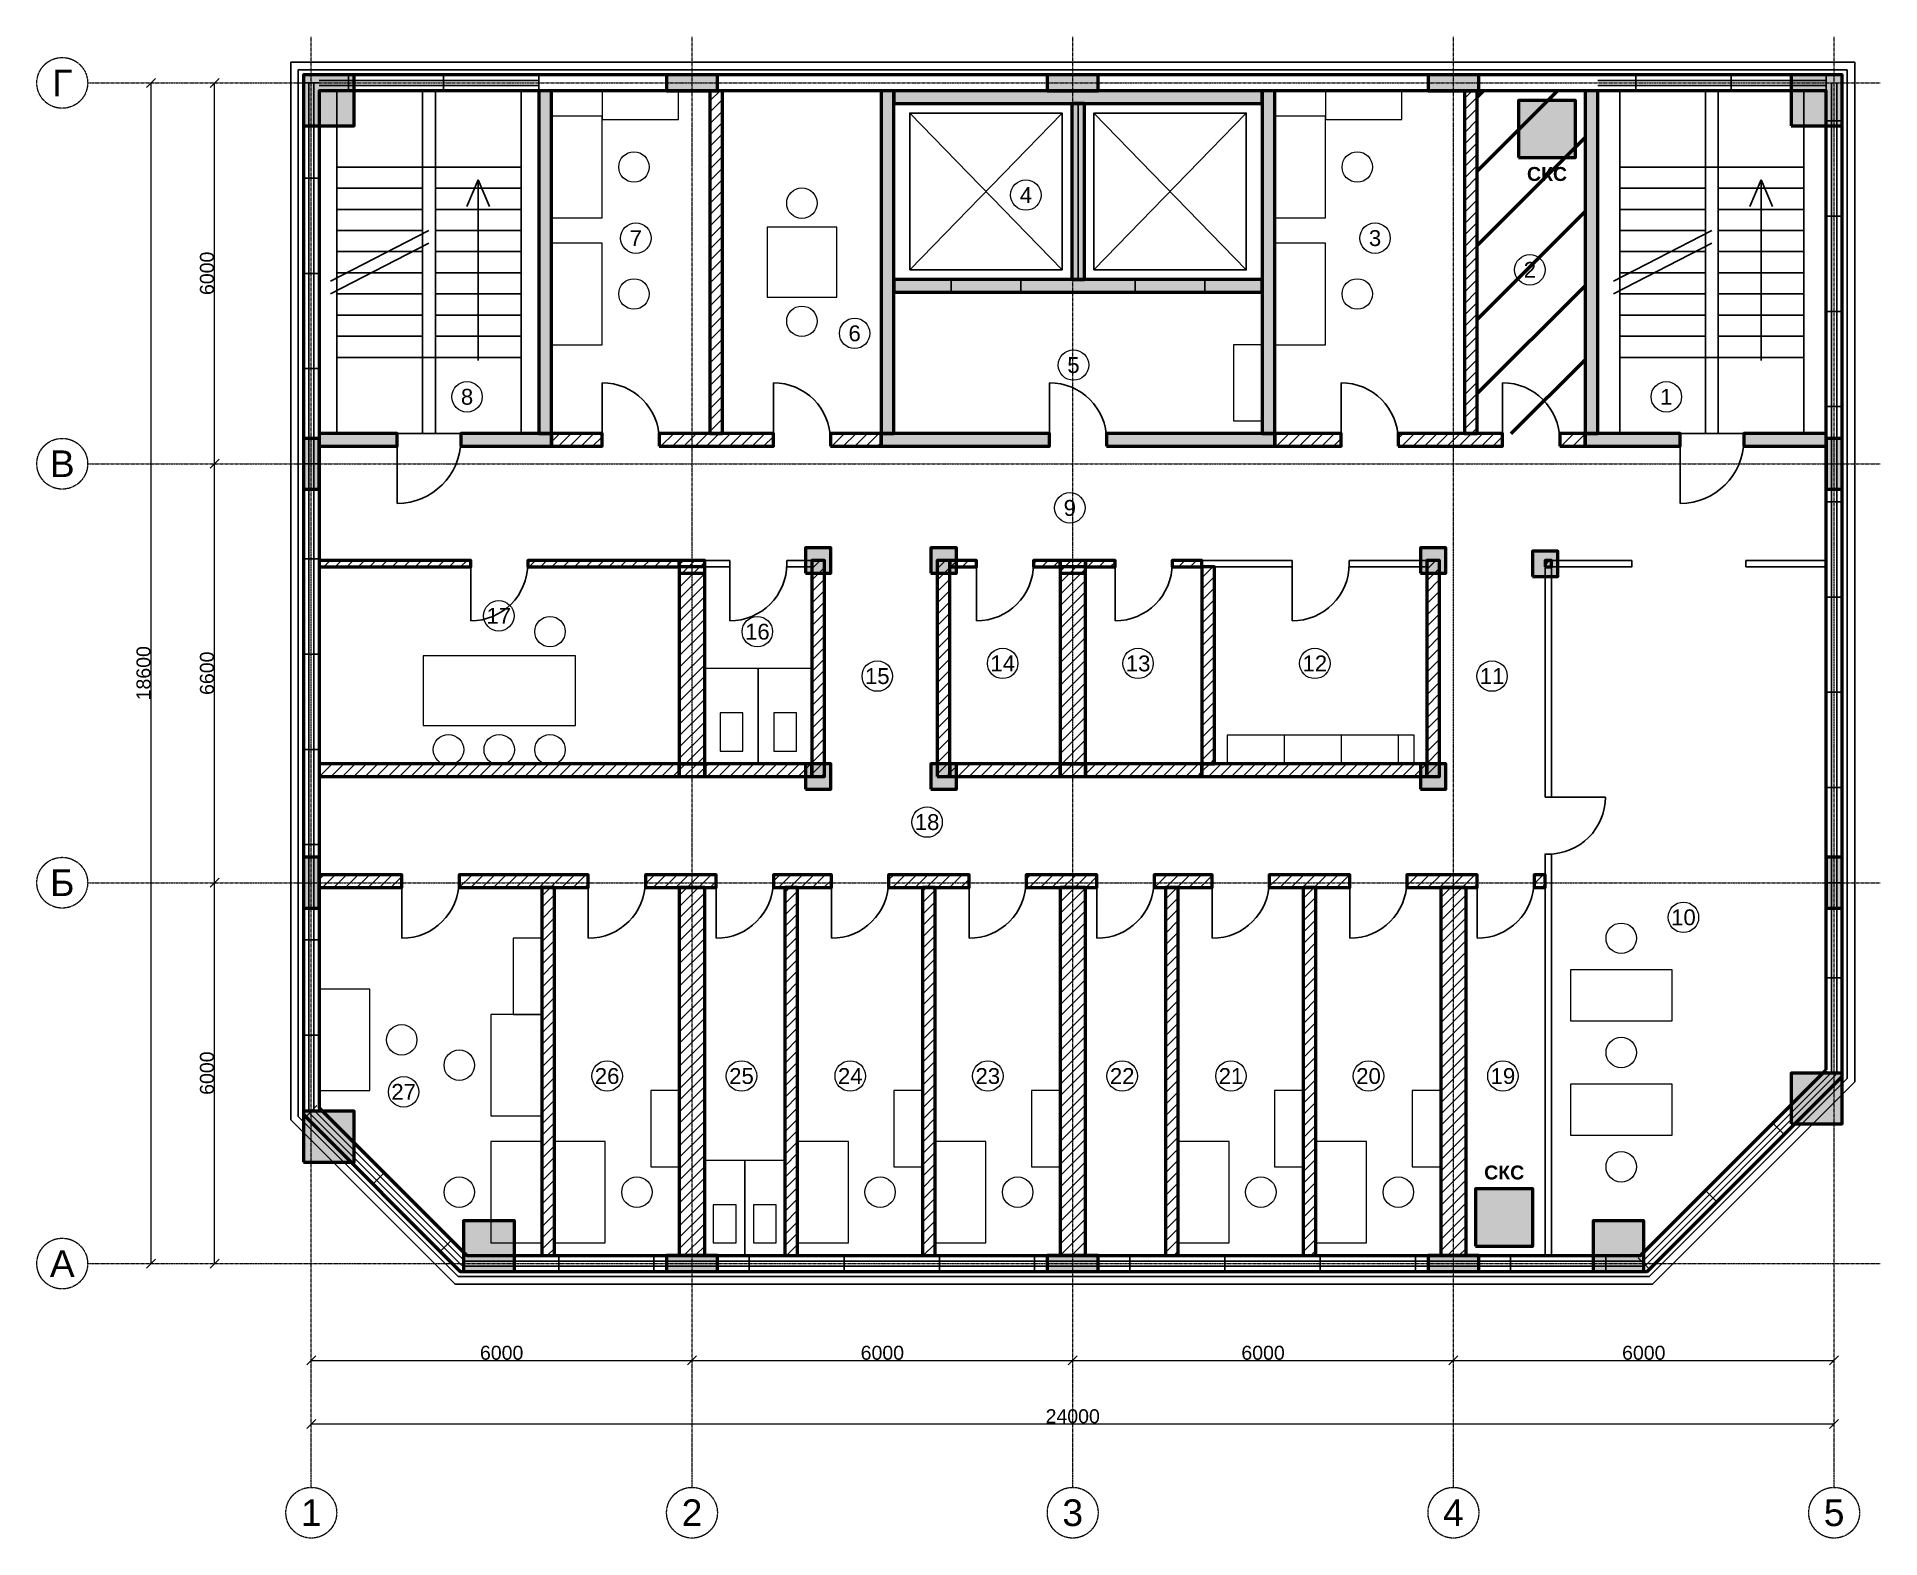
# Model space of a CAD drawing. Header units: millimetres. Extents: x -4325 to 24725, y -4325 to 19325.
import ezdxf
from ezdxf.enums import TextEntityAlignment as Align

# ---------------------------------------------------------------- set-up
doc = ezdxf.new("R2010")
doc.units = ezdxf.units.MM
doc.linetypes.add('CENTER2', pattern=[2.541, 1.587, -0.318, 0.318, -0.318])
for name, color, linetype, lineweight in [('A-ANNO-ROOM', 7, 'CONTINUOUS', 18), ('A-DIMS', 8, 'CONTINUOUS', 13), ('A-DOOR', 3, 'CONTINUOUS', 25), ('A-ELEV', 7, 'CONTINUOUS', 25), ('A-FACADE-PANEL', 8, 'CONTINUOUS', 25), ('A-FURN', 8, 'CONTINUOUS', 18), ('A-GLAZ-RIBBON', 5, 'CONTINUOUS', 25), ('A-GRID', 8, 'CENTER2', 13), ('A-HATCH', 9, 'CONTINUOUS', 9), ('A-OUTLINE', 7, 'CONTINUOUS', 50), ('A-SANI', 8, 'CONTINUOUS', 18), ('A-STAIR', 7, 'CONTINUOUS', 25), ('A-WALL-BLOCK', 9, 'CONTINUOUS', 50), ('A-WALL-GLASS', 4, 'CONTINUOUS', 25), ('A-WALL-RC', 7, 'CONTINUOUS', 50), ('E-SCS-RISER', 1, 'CONTINUOUS', 50), ('E-SERVER-ROOM', 1, 'CONTINUOUS', 50)]:
    doc.layers.add(name, color=color, linetype=linetype, lineweight=lineweight)
doc.styles.add('Arial-Bold', font='arialbd.ttf')
doc.styles.get("Standard").update_dxf_attribs({"font": 'arial.ttf'})

msp = doc.modelspace()

# ---------------------------------------------------------------- hatches: boundary and pattern name
at = {"layer": 'A-HATCH'}
h = msp.add_hatch(dxfattribs=at)
h.set_pattern_fill('ANSI31', scale=40)
h.paths.add_polyline_path([(6283, 13075), (6483, 13075), (6483, 18475), (6483, 18475), (6283, 18475), (6283, 18475)])
h = msp.add_hatch(dxfattribs=at)
h.set_pattern_fill('ANSI31', scale=40)
h.paths.add_polyline_path([(18175, 13075), (18375, 13075), (18375, 18475), (18375, 18475), (18175, 18475), (18175, 18475)])
h = msp.add_hatch(dxfattribs=at)
h.set_pattern_fill('ANSI31', scale=40)
h.paths.add_polyline_path([(3785, 12875), (4584, 12875), (4584, 13075), (3785, 13075)])
h = msp.add_hatch(dxfattribs=at)
h.set_pattern_fill('ANSI31', scale=40)
h.paths.add_polyline_path([(5484, 12875), (7282, 12875), (7282, 13075), (5484, 13075)])
h = msp.add_hatch(dxfattribs=at)
h.set_pattern_fill('ANSI31', scale=40)
h.paths.add_polyline_path([(8182, 12875), (8982, 12875), (8982, 13075), (8182, 13075)])
h = msp.add_hatch(dxfattribs=at)
h.set_pattern_fill('ANSI31', scale=40)
h.paths.add_polyline_path([(15185, 12875), (16230, 12875), (16230, 13075), (15185, 13075)])
h = msp.add_hatch(dxfattribs=at)
h.set_pattern_fill('ANSI31', scale=40)
h.paths.add_polyline_path([(17130, 12875), (18775, 12875), (18775, 13075), (17130, 13075)])
h = msp.add_hatch(dxfattribs=at)
h.set_pattern_fill('ANSI31', scale=40)
h.paths.add_polyline_path([(19675, 12875), (20075, 12875), (20075, 13075), (19675, 13075)])
h = msp.add_hatch(dxfattribs=at)
h.set_pattern_fill('ANSI31', scale=40)
h.paths.add_polyline_path([(125, 10975), (125, 10975), (2512, 10975), (2512, 11075), (125, 11075), (125, 11075)])
h = msp.add_hatch(dxfattribs=at)
h.set_pattern_fill('ANSI31', scale=40)
h.paths.add_polyline_path([(3412, 10975), (5800, 10975), (5800, 11075), (3412, 11075)])
h = msp.add_hatch(dxfattribs=at)
h.set_pattern_fill('ANSI31', scale=40)
h.paths.add_polyline_path([(5800, 10875), (6200, 10875), (6200, 11075), (5800, 11075)])
h = msp.add_hatch(dxfattribs=at)
h.set_pattern_fill('ANSI31', scale=40)
h.paths.add_polyline_path([(7890, 7675), (8090, 7675), (8090, 11075), (7890, 11075)])
h = msp.add_hatch(dxfattribs=at)
h.set_pattern_fill('ANSI31', scale=40)
h.paths.add_polyline_path([(9866, 7675), (10066, 7675), (10066, 11075), (9866, 11075)])
h = msp.add_hatch(dxfattribs=at)
h.set_pattern_fill('ANSI31', scale=40)
h.paths.add_polyline_path([(10066, 10975), (10483, 10975), (10483, 11075), (10066, 11075)])
h = msp.add_hatch(dxfattribs=at)
h.set_pattern_fill('ANSI31', scale=40)
h.paths.add_polyline_path([(11383, 10975), (11800, 10975), (11800, 11075), (11383, 11075)])
h = msp.add_hatch(dxfattribs=at)
h.set_pattern_fill('ANSI31', scale=40)
h.paths.add_polyline_path([(11800, 10875), (12200, 10875), (12200, 11075), (11800, 11075)])
h = msp.add_hatch(dxfattribs=at)
h.set_pattern_fill('ANSI31', scale=40)
h.paths.add_polyline_path([(12200, 10975), (12668, 10975), (12668, 11075), (12200, 11075)])
h = msp.add_hatch(dxfattribs=at)
h.set_pattern_fill('ANSI31', scale=40)
h.paths.add_polyline_path([(13568, 10975), (14036, 10975), (14036, 11075), (13568, 11075)])
h = msp.add_hatch(dxfattribs=at)
h.set_pattern_fill('ANSI31', scale=40)
h.paths.add_polyline_path([(17579, 7675), (17779, 7675), (17779, 11075), (17579, 11075)])
h = msp.add_hatch(dxfattribs=at)
h.set_pattern_fill('ANSI31', scale=40)
h.paths.add_polyline_path([(19445, 10975), (19545, 10975), (19545, 11075), (19445, 11075)])
h = msp.add_hatch(dxfattribs=at)
h.set_pattern_fill('ANSI31', scale=40)
h.paths.add_polyline_path([(5800, 7875), (6200, 7875), (6200, 10975), (5800, 10975)])
h = msp.add_hatch(dxfattribs=at)
h.set_pattern_fill('ANSI31', scale=40)
h.paths.add_polyline_path([(11800, 7875), (12200, 7875), (12200, 10975), (11800, 10975)])
h = msp.add_hatch(dxfattribs=at)
h.set_pattern_fill('ANSI31', scale=40)
h.paths.add_polyline_path([(14036, 7875), (14236, 7875), (14236, 10975), (14036, 10975)])
h = msp.add_hatch(dxfattribs=at)
h.set_pattern_fill('ANSI31', scale=40)
h.paths.add_polyline_path([(125, 7675), (125, 7675), (5800, 7675), (5800, 7875), (125, 7875), (125, 7875)])
h = msp.add_hatch(dxfattribs=at)
h.set_pattern_fill('ANSI31', scale=40)
h.paths.add_polyline_path([(5800, 7675), (6200, 7675), (6200, 7875), (5800, 7875)])
h = msp.add_hatch(dxfattribs=at)
h.set_pattern_fill('ANSI31', scale=40)
h.paths.add_polyline_path([(6200, 7675), (7890, 7675), (7890, 7875), (6200, 7875)])
h = msp.add_hatch(dxfattribs=at)
h.set_pattern_fill('ANSI31', scale=40)
h.paths.add_polyline_path([(10066, 7675), (11800, 7675), (11800, 7875), (10066, 7875)])
h = msp.add_hatch(dxfattribs=at)
h.set_pattern_fill('ANSI31', scale=40)
h.paths.add_polyline_path([(11800, 7675), (12200, 7675), (12200, 7875), (11800, 7875)])
h = msp.add_hatch(dxfattribs=at)
h.set_pattern_fill('ANSI31', scale=40)
h.paths.add_polyline_path([(12200, 7675), (14036, 7675), (14036, 7875), (12200, 7875)])
h = msp.add_hatch(dxfattribs=at)
h.set_pattern_fill('ANSI31', scale=40)
h.paths.add_polyline_path([(14036, 7675), (17579, 7675), (17579, 7875), (14036, 7875)])
h = msp.add_hatch(dxfattribs=at)
h.set_pattern_fill('ANSI31', scale=40)
h.paths.add_polyline_path([(125, 5925), (125, 5925), (1428, 5925), (1428, 6125), (125, 6125), (125, 6125)])
h = msp.add_hatch(dxfattribs=at)
h.set_pattern_fill('ANSI31', scale=40)
h.paths.add_polyline_path([(2328, 5925), (4366, 5925), (4366, 6125), (2328, 6125)])
h = msp.add_hatch(dxfattribs=at)
h.set_pattern_fill('ANSI31', scale=40)
h.paths.add_polyline_path([(5266, 5925), (6382, 5925), (6382, 6125), (5266, 6125)])
h = msp.add_hatch(dxfattribs=at)
h.set_pattern_fill('ANSI31', scale=40)
h.paths.add_polyline_path([(7282, 5925), (8198, 5925), (8198, 6125), (7282, 6125)])
h = msp.add_hatch(dxfattribs=at)
h.set_pattern_fill('ANSI31', scale=40)
h.paths.add_polyline_path([(9098, 5925), (10366, 5925), (10366, 6125), (9098, 6125)])
h = msp.add_hatch(dxfattribs=at)
h.set_pattern_fill('ANSI31', scale=40)
h.paths.add_polyline_path([(11266, 5925), (12382, 5925), (12382, 6125), (11266, 6125)])
h = msp.add_hatch(dxfattribs=at)
h.set_pattern_fill('ANSI31', scale=40)
h.paths.add_polyline_path([(13282, 5925), (14198, 5925), (14198, 6125), (13282, 6125)])
h = msp.add_hatch(dxfattribs=at)
h.set_pattern_fill('ANSI31', scale=40)
h.paths.add_polyline_path([(15098, 5925), (16366, 5925), (16366, 6125), (15098, 6125)])
h = msp.add_hatch(dxfattribs=at)
h.set_pattern_fill('ANSI31', scale=40)
h.paths.add_polyline_path([(17266, 5925), (18372, 5925), (18372, 6125), (17266, 6125)])
h = msp.add_hatch(dxfattribs=at)
h.set_pattern_fill('ANSI31', scale=40)
h.paths.add_polyline_path([(19272, 5925), (19445, 5925), (19445, 6125), (19272, 6125)])
h = msp.add_hatch(dxfattribs=at)
h.set_pattern_fill('ANSI31', scale=40)
h.paths.add_polyline_path([(3632, 125), (3832, 125), (3832, 125), (3832, 5925), (3632, 5925), (3632, 125)])
h = msp.add_hatch(dxfattribs=at)
h.set_pattern_fill('ANSI31', scale=40)
h.paths.add_polyline_path([(5800, 125), (6200, 125), (6200, 125), (6200, 5925), (5800, 5925), (5800, 125)])
h = msp.add_hatch(dxfattribs=at)
h.set_pattern_fill('ANSI31', scale=40)
h.paths.add_polyline_path([(7464, 125), (7664, 125), (7664, 125), (7664, 5925), (7464, 5925), (7464, 125)])
h = msp.add_hatch(dxfattribs=at)
h.set_pattern_fill('ANSI31', scale=40)
h.paths.add_polyline_path([(9632, 125), (9832, 125), (9832, 125), (9832, 5925), (9632, 5925), (9632, 125)])
h = msp.add_hatch(dxfattribs=at)
h.set_pattern_fill('ANSI31', scale=40)
h.paths.add_polyline_path([(11800, 125), (12200, 125), (12200, 125), (12200, 5925), (11800, 5925), (11800, 125)])
h = msp.add_hatch(dxfattribs=at)
h.set_pattern_fill('ANSI31', scale=40)
h.paths.add_polyline_path([(13464, 125), (13664, 125), (13664, 125), (13664, 5925), (13464, 5925), (13464, 125)])
h = msp.add_hatch(dxfattribs=at)
h.set_pattern_fill('ANSI31', scale=40)
h.paths.add_polyline_path([(15632, 125), (15832, 125), (15832, 125), (15832, 5925), (15632, 5925), (15632, 125)])
h = msp.add_hatch(dxfattribs=at)
h.set_pattern_fill('ANSI31', scale=40)
h.paths.add_polyline_path([(17800, 125), (18200, 125), (18200, 125), (18200, 5925), (17800, 5925), (17800, 125)])
at = {"layer": 'A-WALL-RC'}
h = msp.add_hatch(color=7, dxfattribs=at)
h.dxf.hatch_style = 1
h.paths.add_polyline_path([(-125, 17925), (675, 17925), (675, 18725), (-125, 18725)])
h = msp.add_hatch(color=7, dxfattribs=at)
h.dxf.hatch_style = 1
h.paths.add_polyline_path([(5600, 18475), (6400, 18475), (6400, 18725), (5600, 18725)])
h = msp.add_hatch(color=7, dxfattribs=at)
h.dxf.hatch_style = 1
h.paths.add_polyline_path([(11600, 18475), (12400, 18475), (12400, 18725), (11600, 18725)])
h = msp.add_hatch(color=7, dxfattribs=at)
h.dxf.hatch_style = 1
h.paths.add_polyline_path([(17600, 18475), (18400, 18475), (18400, 18725), (17600, 18725)])
h = msp.add_hatch(color=7, dxfattribs=at)
h.dxf.hatch_style = 1
h.paths.add_polyline_path([(23325, 17925), (24125, 17925), (24125, 18725), (23325, 18725)])
h = msp.add_hatch(color=7, dxfattribs=at)
h.dxf.hatch_style = 1
h.paths.add_polyline_path([(3585, 13075), (3785, 13075), (3785, 18475), (3785, 18475), (3585, 18475), (3585, 18475)])
h = msp.add_hatch(color=7, dxfattribs=at)
h.dxf.hatch_style = 1
h.paths.add_polyline_path([(8982, 13075), (9182, 13075), (9182, 18475), (9182, 18475), (8982, 18475), (8982, 18475)])
h = msp.add_hatch(color=7, dxfattribs=at)
h.dxf.hatch_style = 1
h.paths.add_polyline_path([(9182, 18275), (14985, 18275), (14985, 18475), (14985, 18475), (9182, 18475), (9182, 18475)])
h = msp.add_hatch(color=7, dxfattribs=at)
h.dxf.hatch_style = 1
h.paths.add_polyline_path([(14985, 13075), (15185, 13075), (15185, 18475), (15185, 18475), (14985, 18475), (14985, 18475)])
h = msp.add_hatch(color=7, dxfattribs=at)
h.dxf.hatch_style = 1
h.paths.add_polyline_path([(20075, 13075), (20275, 13075), (20275, 18475), (20275, 18475), (20075, 18475), (20075, 18475)])
h = msp.add_hatch(color=7, dxfattribs=at)
h.dxf.hatch_style = 1
h.paths.add_polyline_path([(11984, 15503), (12184, 15503), (12184, 18275), (11984, 18275)])
h = msp.add_hatch(color=7, dxfattribs=at)
h.dxf.hatch_style = 1
h.paths.add_polyline_path([(9182, 15303), (14985, 15303), (14985, 15503), (9182, 15503)])
h = msp.add_hatch(color=7, dxfattribs=at)
h.dxf.hatch_style = 1
h.paths.add_polyline_path([(125, 12875), (125, 12875), (1355, 12875), (1355, 13075), (125, 13075), (125, 13075)])
h = msp.add_hatch(color=7, dxfattribs=at)
h.dxf.hatch_style = 1
h.paths.add_polyline_path([(2355, 12875), (3785, 12875), (3785, 13075), (2355, 13075)])
h = msp.add_hatch(color=7, dxfattribs=at)
h.dxf.hatch_style = 1
h.paths.add_polyline_path([(8982, 12875), (11634, 12875), (11634, 13075), (8982, 13075)])
h = msp.add_hatch(color=7, dxfattribs=at)
h.dxf.hatch_style = 1
h.paths.add_polyline_path([(12534, 12875), (15185, 12875), (15185, 13075), (12534, 13075)])
h = msp.add_hatch(color=7, dxfattribs=at)
h.dxf.hatch_style = 1
h.paths.add_polyline_path([(20075, 12875), (21575, 12875), (21575, 13075), (20075, 13075)])
h = msp.add_hatch(color=7, dxfattribs=at)
h.dxf.hatch_style = 1
h.paths.add_polyline_path([(22575, 12875), (23875, 12875), (23875, 12875), (23875, 13075), (23875, 13075), (22575, 13075)])
h = msp.add_hatch(color=7, dxfattribs=at)
h.dxf.hatch_style = 1
h.paths.add_polyline_path([(-125, 12200), (125, 12200), (125, 13000), (-125, 13000)])
h = msp.add_hatch(color=7, dxfattribs=at)
h.dxf.hatch_style = 1
h.paths.add_polyline_path([(23875, 12200), (24125, 12200), (24125, 13000), (23875, 13000)])
h = msp.add_hatch(color=7, dxfattribs=at)
h.dxf.hatch_style = 1
h.paths.add_polyline_path([(7790, 10875), (8190, 10875), (8190, 11275), (7790, 11275)])
h = msp.add_hatch(color=7, dxfattribs=at)
h.dxf.hatch_style = 1
h.paths.add_polyline_path([(9766, 10875), (10166, 10875), (10166, 11275), (9766, 11275)])
h = msp.add_hatch(color=7, dxfattribs=at)
h.dxf.hatch_style = 1
h.paths.add_polyline_path([(17479, 10875), (17879, 10875), (17879, 11275), (17479, 11275)])
h = msp.add_hatch(color=7, dxfattribs=at)
h.dxf.hatch_style = 1
h.paths.add_polyline_path([(19245, 10825), (19645, 10825), (19645, 11225), (19245, 11225)])
h = msp.add_hatch(color=7, dxfattribs=at)
h.dxf.hatch_style = 1
h.paths.add_polyline_path([(7790, 7475), (8190, 7475), (8190, 7875), (7790, 7875)])
h = msp.add_hatch(color=7, dxfattribs=at)
h.dxf.hatch_style = 1
h.paths.add_polyline_path([(9766, 7475), (10166, 7475), (10166, 7875), (9766, 7875)])
h = msp.add_hatch(color=7, dxfattribs=at)
h.dxf.hatch_style = 1
h.paths.add_polyline_path([(17479, 7475), (17879, 7475), (17879, 7875), (17479, 7875)])
h = msp.add_hatch(color=7, dxfattribs=at)
h.dxf.hatch_style = 1
h.paths.add_polyline_path([(-125, 5600), (125, 5600), (125, 6400), (-125, 6400)])
h = msp.add_hatch(color=7, dxfattribs=at)
h.dxf.hatch_style = 1
h.paths.add_polyline_path([(23875, 5600), (24125, 5600), (24125, 6400), (23875, 6400)])
h = msp.add_hatch(color=7, dxfattribs=at)
h.dxf.hatch_style = 1
h.paths.add_polyline_path([(23325, 2200), (24125, 2200), (24125, 3000), (23325, 3000)])
h = msp.add_hatch(color=7, dxfattribs=at)
h.dxf.hatch_style = 1
h.paths.add_polyline_path([(-125, 1600), (675, 1600), (675, 2400), (-125, 2400)])
h = msp.add_hatch(color=7, dxfattribs=at)
h.dxf.hatch_style = 1
h.paths.add_polyline_path([(2400, -125), (3200, -125), (3200, 675), (2400, 675)])
h = msp.add_hatch(color=7, dxfattribs=at)
h.dxf.hatch_style = 1
h.paths.add_polyline_path([(20200, -125), (21000, -125), (21000, 675), (20200, 675)])
h = msp.add_hatch(color=7, dxfattribs=at)
h.dxf.hatch_style = 1
h.paths.add_polyline_path([(5600, -125), (6400, -125), (6400, 125), (5600, 125)])
h = msp.add_hatch(color=7, dxfattribs=at)
h.dxf.hatch_style = 1
h.paths.add_polyline_path([(11600, -125), (12400, -125), (12400, 125), (11600, 125)])
h = msp.add_hatch(color=7, dxfattribs=at)
h.dxf.hatch_style = 1
h.paths.add_polyline_path([(17600, -125), (18400, -125), (18400, 125), (17600, 125)])
at = {"layer": 'E-SCS-RISER'}
h = msp.add_hatch(color=7, dxfattribs=at)
h.dxf.hatch_style = 1
h.paths.add_polyline_path([(19025, 17425), (19925, 17425), (19925, 18325), (19025, 18325)])
h = msp.add_hatch(color=7, dxfattribs=at)
h.dxf.hatch_style = 1
h.paths.add_polyline_path([(18350, 275), (19250, 275), (19250, 1175), (18350, 1175)])
at = {"layer": 'E-SERVER-ROOM'}
h = msp.add_hatch(dxfattribs=at)
h.set_pattern_fill('ANSI31', scale=260)
h.paths.add_polyline_path([(18375, 13075), (20075, 13075), (20075, 18475), (18375, 18475)])

# ---------------------------------------------------------------- linework, layer by layer
at = {"layer": 'A-ANNO-ROOM'}
for centre in [(11262, 16833), (5115, 16155), (16765, 16155), (19205, 15655), (8563, 14655), (12012, 14155), (2455, 13655), (21355, 13655), (11955, 11905), (2955, 10205), (7030, 9955), (10896, 9455), (13030, 9455), (15816, 9455), (8920, 9255), (18609, 9255), (9705, 6955), (21625, 5455), (1455, 2705), (4662, 2955), (6780, 2955), (8494, 2955), (10662, 2955), (12780, 2955), (14494, 2955), (16662, 2955), (18780, 2955)]:
    msp.add_circle(centre, 240, dxfattribs=at)
at = {"layer": 'A-DIMS'}
for p, q in [((-2596, 18529), (-2454, 18671)), ((-2525, 0), (-2525, 18600)), ((-1596, 18529), (-1454, 18671)), ((-1525, 12600), (-1525, 18600)), ((-1596, 12529), (-1454, 12671)), ((-1596, 12529), (-1454, 12671)), ((-1525, 6000), (-1525, 12600)), ((-1596, 5929), (-1454, 6071)), ((-1596, 5929), (-1454, 6071)), ((-1525, 0), (-1525, 6000)), ((-2596, -71), (-2454, 71)), ((-1596, -71), (-1454, 71)), ((-71, -1596), (71, -1454)), ((0, -1525), (6000, -1525)), ((5929, -1596), (6071, -1454)), ((5929, -1596), (6071, -1454)), ((6000, -1525), (12000, -1525)), ((11929, -1596), (12071, -1454)), ((11929, -1596), (12071, -1454)), ((12000, -1525), (18000, -1525)), ((17929, -1596), (18071, -1454)), ((17929, -1596), (18071, -1454)), ((18000, -1525), (24000, -1525)), ((23929, -1596), (24071, -1454)), ((-71, -2596), (71, -2454)), ((0, -2525), (24000, -2525)), ((23929, -2596), (24071, -2454))]:
    msp.add_line(p, q, dxfattribs=at)
at = {"layer": 'A-DOOR'}
for p, q in [((10083, 15303), (10083, 15503)), ((11183, 15303), (11183, 15503)), ((12984, 15303), (12984, 15503)), ((14084, 15303), (14084, 15503)), ((4584, 12975), (4584, 13875)), ((7282, 12975), (7282, 13875)), ((11634, 12975), (11634, 13875)), ((16230, 12975), (16230, 13875)), ((18775, 12975), (18775, 13875)), ((1355, 12875), (1355, 13075)), ((2355, 12875), (2355, 13075)), ((4584, 12875), (4584, 13075)), ((5484, 12875), (5484, 13075)), ((7282, 12875), (7282, 13075)), ((8182, 12875), (8182, 13075)), ((11634, 12875), (11634, 13075)), ((12534, 12875), (12534, 13075)), ((16230, 12875), (16230, 13075)), ((17130, 12875), (17130, 13075)), ((18775, 12875), (18775, 13075)), ((19675, 12875), (19675, 13075)), ((21575, 12875), (21575, 13075)), ((22575, 12875), (22575, 13075)), ((1355, 12975), (1355, 11975)), ((21575, 12975), (21575, 11975)), ((2512, 10975), (2512, 11075)), ((3412, 10975), (3412, 11075)), ((6595, 10975), (6595, 11075)), ((7495, 10975), (7495, 11075)), ((10483, 10975), (10483, 11075)), ((11383, 10975), (11383, 11075)), ((12668, 10975), (12668, 11075)), ((13568, 10975), (13568, 11075)), ((15458, 10975), (15458, 11075)), ((16358, 10975), (16358, 11075)), ((20810, 10975), (20810, 11075)), ((22610, 10975), (22610, 11075)), ((2512, 11025), (2512, 10125)), ((6595, 11025), (6595, 10125)), ((10483, 11025), (10483, 10125)), ((12668, 11025), (12668, 10125)), ((15458, 11025), (15458, 10125)), ((19445, 7350), (19545, 7350)), ((19495, 7350), (20395, 7350)), ((19445, 6450), (19545, 6450)), ((1428, 5925), (1428, 6125)), ((2328, 5925), (2328, 6125)), ((4366, 5925), (4366, 6125)), ((5266, 5925), (5266, 6125)), ((6382, 5925), (6382, 6125)), ((7282, 5925), (7282, 6125)), ((8198, 5925), (8198, 6125)), ((9098, 5925), (9098, 6125)), ((10366, 5925), (10366, 6125)), ((11266, 5925), (11266, 6125)), ((12382, 5925), (12382, 6125)), ((13282, 5925), (13282, 6125)), ((14198, 5925), (14198, 6125)), ((15098, 5925), (15098, 6125)), ((16366, 5925), (16366, 6125)), ((17266, 5925), (17266, 6125)), ((18372, 5925), (18372, 6125)), ((19272, 5925), (19272, 6125)), ((1428, 6025), (1428, 5125)), ((4366, 6025), (4366, 5125)), ((6382, 6025), (6382, 5125)), ((8198, 6025), (8198, 5125)), ((10366, 6025), (10366, 5125)), ((12382, 6025), (12382, 5125)), ((14198, 6025), (14198, 5125)), ((16366, 6025), (16366, 5125)), ((18372, 6025), (18372, 5125))]:
    msp.add_line(p, q, dxfattribs=at)
for centre, radius, start, end in [((4584, 12975), 900, 0, 90), ((7282, 12975), 900, 0, 90), ((11634, 12975), 900, 0, 90), ((16230, 12975), 900, 0, 90), ((18775, 12975), 900, 0, 90), ((1355, 12975), 1000, -90, 0), ((21575, 12975), 1000, -90, 0), ((2512, 11025), 900, -90, 0), ((6595, 11025), 900, -90, 0), ((10483, 11025), 900, -90, 0), ((12668, 11025), 900, -90, 0), ((15458, 11025), 900, -90, 0), ((19495, 7350), 900, -90, 0), ((1428, 6025), 900, -90, 0), ((4366, 6025), 900, -90, 0), ((6382, 6025), 900, -90, 0), ((8198, 6025), 900, -90, 0), ((10366, 6025), 900, -90, 0), ((12382, 6025), 900, -90, 0), ((14198, 6025), 900, -90, 0), ((16366, 6025), 900, -90, 0), ((18372, 6025), 900, -90, 0)]:
    msp.add_arc(centre, radius, start, end, dxfattribs=at)
at = {"layer": 'A-ELEV'}
for p, q in [((9433, 15653), (11833, 18125)), ((9433, 18125), (11833, 15653)), ((12084, 15503), (12084, 18275)), ((12334, 15653), (14734, 18125)), ((12334, 18125), (14734, 15653))]:
    msp.add_line(p, q, dxfattribs=at)
for points in [[(9433, 15653), (11833, 15653), (11833, 18125), (9433, 18125)], [(12334, 15653), (14734, 15653), (14734, 18125), (12334, 18125)]]:
    msp.add_lwpolyline(points, close=True, dxfattribs=at)
at = {"layer": 'A-FACADE-PANEL'}
for points in [[(24325, 2865), (24325, 18925), (-325, 18925), (-325, 2265), (2265, -325), (21135, -325)], [(24205, 2915), (24205, 18805), (-205, 18805), (-205, 2315), (2315, -205), (21085, -205)]]:
    msp.add_lwpolyline(points, close=True, dxfattribs=at)
at = {"layer": 'A-FURN'}
for p, q in [((15336, 7875), (15336, 8325)), ((16236, 7875), (16236, 8325)), ((17136, 7875), (17136, 8325))]:
    msp.add_line(p, q, dxfattribs=at)
for points in [[(4585, 18025), (5785, 18025), (5785, 18475), (4585, 18475)], [(15985, 18025), (17185, 18025), (17185, 18475), (15985, 18475)], [(3785, 16475), (4585, 16475), (4585, 18075), (3785, 18075)], [(15185, 16475), (15985, 16475), (15985, 18075), (15185, 18075)], [(7183, 15225), (8282, 15225), (8282, 16325), (7183, 16325)], [(3785, 14475), (4585, 14475), (4585, 16075), (3785, 16075)], [(15185, 14475), (15985, 14475), (15985, 16075), (15185, 16075)], [(14535, 13275), (14985, 13275), (14985, 14475), (14535, 14475)], [(1762, 8475), (4162, 8475), (4162, 9575), (1762, 9575)], [(14436, 7875), (17379, 7875), (17379, 8325), (14436, 8325)], [(3182, 3925), (3632, 3925), (3632, 5125), (3182, 5125)], [(19845, 3825), (21445, 3825), (21445, 4625), (19845, 4625)], [(125, 2725), (925, 2725), (925, 4325), (125, 4325)], [(2832, 2325), (3632, 2325), (3632, 3925), (2832, 3925)], [(5350, 1525), (5800, 1525), (5800, 2725), (5350, 2725)], [(9182, 1525), (9632, 1525), (9632, 2725), (9182, 2725)], [(11350, 1525), (11800, 1525), (11800, 2725), (11350, 2725)], [(15182, 1525), (15632, 1525), (15632, 2725), (15182, 2725)], [(17350, 1525), (17800, 1525), (17800, 2725), (17350, 2725)], [(19845, 2025), (21445, 2025), (21445, 2825), (19845, 2825)], [(2832, 325), (3632, 325), (3632, 1925), (2832, 1925)], [(3832, 325), (4632, 325), (4632, 1925), (3832, 1925)], [(7664, 325), (8464, 325), (8464, 1925), (7664, 1925)], [(9832, 325), (10632, 325), (10632, 1925), (9832, 1925)], [(13664, 325), (14464, 325), (14464, 1925), (13664, 1925)], [(15832, 325), (16632, 325), (16632, 1925), (15832, 1925)]]:
    msp.add_lwpolyline(points, close=True, dxfattribs=at)
for centre in [(5085, 17275), (16485, 17275), (7732, 16705), (5085, 15275), (16485, 15275), (7732, 14845), (3762, 9955), (2162, 8095), (2962, 8095), (3762, 8095), (20645, 5125), (1425, 3525), (20645, 3325), (2332, 3125), (20645, 1525), (2332, 1125), (5132, 1125), (8964, 1125), (11132, 1125), (14964, 1125), (17132, 1125)]:
    msp.add_circle(centre, 240, dxfattribs=at)
at = {"layer": 'A-GLAZ-RIBBON'}
for p, q in [((125, 18600), (-125, 18600)), ((-40, 18600), (-40, 2400)), ((40, 18600), (40, 2400)), ((3585, 18640), (125, 18640)), ((585, 18475), (585, 18725)), ((2085, 18475), (2085, 18725)), ((3585, 18475), (3585, 18725)), ((23875, 18640), (20275, 18640)), ((20875, 18475), (20875, 18725)), ((22375, 18475), (22375, 18725)), ((23875, 18475), (23875, 18725)), ((23960, 3000), (23960, 18600)), ((24040, 3000), (24040, 18600)), ((3585, 18560), (125, 18560)), ((23875, 18560), (20275, 18560)), ((23875, 18000), (24125, 18000)), ((125, 17100), (-125, 17100)), ((23875, 16500), (24125, 16500)), ((125, 15600), (-125, 15600)), ((23875, 15000), (24125, 15000)), ((125, 14100), (-125, 14100)), ((23875, 13500), (24125, 13500)), ((125, 12600), (-125, 12600)), ((23875, 12000), (24125, 12000)), ((125, 11100), (-125, 11100)), ((23875, 10500), (24125, 10500)), ((125, 9600), (-125, 9600)), ((23875, 9000), (24125, 9000)), ((125, 8100), (-125, 8100)), ((23875, 7500), (24125, 7500)), ((125, 6600), (-125, 6600)), ((23875, 6000), (24125, 6000)), ((125, 5100), (-125, 5100)), ((23875, 4500), (24125, 4500)), ((125, 3600), (-125, 3600)), ((20972, 28), (23972, 3028)), ((21028, -28), (24028, 2972)), ((23875, 3000), (24125, 3000)), ((88, 2488), (-88, 2312)), ((-28, 2372), (2372, -28)), ((28, 2428), (2428, 28)), ((23033, 2210), (23210, 2033)), ((1149, 1428), (972, 1251)), ((21972, 1149), (22149, 972)), ((2210, 367), (2033, 190)), ((2400, 125), (2400, -125)), ((2400, 40), (21000, 40)), ((3900, 125), (3900, -125)), ((5400, 125), (5400, -125)), ((6900, 125), (6900, -125)), ((8400, 125), (8400, -125)), ((9900, 125), (9900, -125)), ((11400, 125), (11400, -125)), ((12900, 125), (12900, -125)), ((14400, 125), (14400, -125)), ((15900, 125), (15900, -125)), ((17400, 125), (17400, -125)), ((18900, 125), (18900, -125)), ((20400, 125), (20400, -125)), ((20912, 88), (21088, -88)), ((2400, -40), (21000, -40))]:
    msp.add_line(p, q, dxfattribs=at)
at = {"layer": 'A-GRID'}
for p, q in [((0, -3525), (0, 19325)), ((6000, -3525), (6000, 19325)), ((12000, -3525), (12000, 19325)), ((18000, -3525), (18000, 19325)), ((24000, -3525), (24000, 19325)), ((-3525, 18600), (24725, 18600)), ((-3525, 12600), (24725, 12600)), ((-3525, 6000), (24725, 6000)), ((-3525, 0), (24725, 0))]:
    msp.add_line(p, q, dxfattribs=at)
for centre in [(-3925, 18600), (-3925, 12600), (-3925, 6000), (-3925, 0), (0, -3925), (6000, -3925), (12000, -3925), (18000, -3925), (24000, -3925)]:
    msp.add_circle(centre, 400, dxfattribs=at)
at = {"layer": 'A-OUTLINE'}
for points in [[(24125, 2948), (24125, 18725), (-125, 18725), (-125, 2348), (2348, -125), (21052, -125)], [(23875, 3052), (23875, 18475), (125, 18475), (125, 2452), (2452, 125), (20948, 125)]]:
    msp.add_lwpolyline(points, close=True, dxfattribs=at)
at = {"layer": 'A-SANI'}
for points in [[(6200, 7875), (7045, 7875), (7045, 9375), (6200, 9375)], [(7045, 7875), (7890, 7875), (7890, 9375), (7045, 9375)], [(6442, 8075), (6802, 8075), (6802, 8675), (6442, 8675)], [(7288, 8075), (7648, 8075), (7648, 8675), (7288, 8675)], [(6200, 125), (6832, 125), (6832, 1625), (6200, 1625)], [(6832, 125), (7464, 125), (7464, 1625), (6832, 1625)], [(6336, 325), (6696, 325), (6696, 925), (6336, 925)], [(6968, 325), (7328, 325), (7328, 925), (6968, 925)]]:
    msp.add_lwpolyline(points, close=True, dxfattribs=at)
at = {"layer": 'A-STAIR'}
for p, q in [((405, 17275), (1755, 17275)), ((405, 17275), (3305, 17275)), ((1955, 17275), (3305, 17275)), ((20625, 17275), (21975, 17275)), ((20625, 17275), (23525, 17275)), ((22175, 17275), (23525, 17275)), ((405, 16942), (1755, 16942)), ((1955, 16942), (3305, 16942)), ((2630, 17075), (2450, 16655)), ((2630, 14225), (2630, 17075)), ((2630, 17075), (2810, 16655)), ((20625, 16942), (21975, 16942)), ((22175, 16942), (23525, 16942)), ((22850, 17075), (22670, 16655)), ((22850, 14225), (22850, 17075)), ((22850, 17075), (23030, 16655)), ((405, 16608), (1755, 16608)), ((1955, 16608), (3305, 16608)), ((20625, 16608), (21975, 16608)), ((22175, 16608), (23525, 16608)), ((305, 15475), (1855, 16275)), ((405, 16275), (1755, 16275)), ((1955, 16275), (3305, 16275)), ((20525, 15475), (22075, 16275)), ((20625, 16275), (21975, 16275)), ((22175, 16275), (23525, 16275)), ((305, 15275), (1855, 16075)), ((20525, 15275), (22075, 16075)), ((405, 15942), (1755, 15942)), ((1955, 15942), (3305, 15942)), ((20625, 15942), (21975, 15942)), ((22175, 15942), (23525, 15942)), ((405, 15608), (1755, 15608)), ((1955, 15608), (3305, 15608)), ((20625, 15608), (21975, 15608)), ((22175, 15608), (23525, 15608)), ((405, 15275), (1755, 15275)), ((1955, 15275), (3305, 15275)), ((20625, 15275), (21975, 15275)), ((22175, 15275), (23525, 15275)), ((405, 14942), (1755, 14942)), ((1955, 14942), (3305, 14942)), ((20625, 14942), (21975, 14942)), ((22175, 14942), (23525, 14942)), ((405, 14608), (1755, 14608)), ((1955, 14608), (3305, 14608)), ((20625, 14608), (21975, 14608)), ((22175, 14608), (23525, 14608)), ((405, 14275), (3305, 14275)), ((20625, 14275), (23525, 14275))]:
    msp.add_line(p, q, dxfattribs=at)
for points in [[(405, 13075), (1755, 13075), (1755, 18475), (405, 18475)], [(1755, 13075), (1955, 13075), (1955, 18475), (1755, 18475)], [(1955, 13075), (3305, 13075), (3305, 18475), (1955, 18475)], [(20625, 13075), (21975, 13075), (21975, 18475), (20625, 18475)], [(21975, 13075), (22175, 13075), (22175, 18475), (21975, 18475)], [(22175, 13075), (23525, 13075), (23525, 18475), (22175, 18475)]]:
    msp.add_lwpolyline(points, close=True, dxfattribs=at)
at = {"layer": 'A-WALL-BLOCK'}
for points in [[(6283, 13075), (6483, 13075), (6483, 18475), (6483, 18475), (6283, 18475), (6283, 18475)], [(18175, 13075), (18375, 13075), (18375, 18475), (18375, 18475), (18175, 18475), (18175, 18475)], [(3785, 12875), (4584, 12875), (4584, 13075), (3785, 13075)], [(5484, 12875), (7282, 12875), (7282, 13075), (5484, 13075)], [(8182, 12875), (8982, 12875), (8982, 13075), (8182, 13075)], [(15185, 12875), (16230, 12875), (16230, 13075), (15185, 13075)], [(17130, 12875), (18775, 12875), (18775, 13075), (17130, 13075)], [(19675, 12875), (20075, 12875), (20075, 13075), (19675, 13075)], [(125, 10975), (125, 10975), (2512, 10975), (2512, 11075), (125, 11075), (125, 11075)], [(3412, 10975), (5800, 10975), (5800, 11075), (3412, 11075)], [(5800, 10875), (6200, 10875), (6200, 11075), (5800, 11075)], [(7890, 7675), (8090, 7675), (8090, 11075), (7890, 11075)], [(9866, 7675), (10066, 7675), (10066, 11075), (9866, 11075)], [(10066, 10975), (10483, 10975), (10483, 11075), (10066, 11075)], [(11383, 10975), (11800, 10975), (11800, 11075), (11383, 11075)], [(11800, 10875), (12200, 10875), (12200, 11075), (11800, 11075)], [(12200, 10975), (12668, 10975), (12668, 11075), (12200, 11075)], [(13568, 10975), (14036, 10975), (14036, 11075), (13568, 11075)], [(17579, 7675), (17779, 7675), (17779, 11075), (17579, 11075)], [(19445, 10975), (19545, 10975), (19545, 11075), (19445, 11075)], [(5800, 7875), (6200, 7875), (6200, 10975), (5800, 10975)], [(11800, 7875), (12200, 7875), (12200, 10975), (11800, 10975)], [(14036, 7875), (14236, 7875), (14236, 10975), (14036, 10975)], [(125, 7675), (125, 7675), (5800, 7675), (5800, 7875), (125, 7875), (125, 7875)], [(5800, 7675), (6200, 7675), (6200, 7875), (5800, 7875)], [(6200, 7675), (7890, 7675), (7890, 7875), (6200, 7875)], [(10066, 7675), (11800, 7675), (11800, 7875), (10066, 7875)], [(11800, 7675), (12200, 7675), (12200, 7875), (11800, 7875)], [(12200, 7675), (14036, 7675), (14036, 7875), (12200, 7875)], [(14036, 7675), (17579, 7675), (17579, 7875), (14036, 7875)], [(125, 5925), (125, 5925), (1428, 5925), (1428, 6125), (125, 6125), (125, 6125)], [(2328, 5925), (4366, 5925), (4366, 6125), (2328, 6125)], [(5266, 5925), (6382, 5925), (6382, 6125), (5266, 6125)], [(7282, 5925), (8198, 5925), (8198, 6125), (7282, 6125)], [(9098, 5925), (10366, 5925), (10366, 6125), (9098, 6125)], [(11266, 5925), (12382, 5925), (12382, 6125), (11266, 6125)], [(13282, 5925), (14198, 5925), (14198, 6125), (13282, 6125)], [(15098, 5925), (16366, 5925), (16366, 6125), (15098, 6125)], [(17266, 5925), (18372, 5925), (18372, 6125), (17266, 6125)], [(19272, 5925), (19445, 5925), (19445, 6125), (19272, 6125)], [(3632, 125), (3832, 125), (3832, 125), (3832, 5925), (3632, 5925), (3632, 125)], [(5800, 125), (6200, 125), (6200, 125), (6200, 5925), (5800, 5925), (5800, 125)], [(7464, 125), (7664, 125), (7664, 125), (7664, 5925), (7464, 5925), (7464, 125)], [(9632, 125), (9832, 125), (9832, 125), (9832, 5925), (9632, 5925), (9632, 125)], [(11800, 125), (12200, 125), (12200, 125), (12200, 5925), (11800, 5925), (11800, 125)], [(13464, 125), (13664, 125), (13664, 125), (13664, 5925), (13464, 5925), (13464, 125)], [(15632, 125), (15832, 125), (15832, 125), (15832, 5925), (15632, 5925), (15632, 125)], [(17800, 125), (18200, 125), (18200, 125), (18200, 5925), (17800, 5925), (17800, 125)]]:
    msp.add_lwpolyline(points, close=True, dxfattribs=at)
at = {"layer": 'A-WALL-GLASS'}
for points in [[(6200, 10975), (6595, 10975), (6595, 11075), (6200, 11075)], [(7495, 10975), (7890, 10975), (7890, 11075), (7495, 11075)], [(14036, 10975), (15458, 10975), (15458, 11075), (14036, 11075)], [(16358, 10975), (17579, 10975), (17579, 11075), (16358, 11075)], [(19545, 10975), (20810, 10975), (20810, 11075), (19545, 11075)], [(22610, 10975), (23875, 10975), (23875, 10975), (23875, 11075), (23875, 11075), (22610, 11075)], [(19445, 7350), (19545, 7350), (19545, 10975), (19445, 10975)], [(19445, 125), (19545, 125), (19545, 125), (19545, 6450), (19445, 6450), (19445, 125)]]:
    msp.add_lwpolyline(points, close=True, dxfattribs=at)
at = {"layer": 'A-WALL-RC'}
for points in [[(-125, 17925), (675, 17925), (675, 18725), (-125, 18725)], [(5600, 18475), (6400, 18475), (6400, 18725), (5600, 18725)], [(11600, 18475), (12400, 18475), (12400, 18725), (11600, 18725)], [(17600, 18475), (18400, 18475), (18400, 18725), (17600, 18725)], [(23325, 17925), (24125, 17925), (24125, 18725), (23325, 18725)], [(3585, 13075), (3785, 13075), (3785, 18475), (3785, 18475), (3585, 18475), (3585, 18475)], [(8982, 13075), (9182, 13075), (9182, 18475), (9182, 18475), (8982, 18475), (8982, 18475)], [(9182, 18275), (14985, 18275), (14985, 18475), (14985, 18475), (9182, 18475), (9182, 18475)], [(14985, 13075), (15185, 13075), (15185, 18475), (15185, 18475), (14985, 18475), (14985, 18475)], [(20075, 13075), (20275, 13075), (20275, 18475), (20275, 18475), (20075, 18475), (20075, 18475)], [(11984, 15503), (12184, 15503), (12184, 18275), (11984, 18275)], [(9182, 15303), (14985, 15303), (14985, 15503), (9182, 15503)], [(125, 12875), (125, 12875), (1355, 12875), (1355, 13075), (125, 13075), (125, 13075)], [(2355, 12875), (3785, 12875), (3785, 13075), (2355, 13075)], [(8982, 12875), (11634, 12875), (11634, 13075), (8982, 13075)], [(12534, 12875), (15185, 12875), (15185, 13075), (12534, 13075)], [(20075, 12875), (21575, 12875), (21575, 13075), (20075, 13075)], [(22575, 12875), (23875, 12875), (23875, 12875), (23875, 13075), (23875, 13075), (22575, 13075)], [(-125, 12200), (125, 12200), (125, 13000), (-125, 13000)], [(23875, 12200), (24125, 12200), (24125, 13000), (23875, 13000)], [(7790, 10875), (8190, 10875), (8190, 11275), (7790, 11275)], [(9766, 10875), (10166, 10875), (10166, 11275), (9766, 11275)], [(17479, 10875), (17879, 10875), (17879, 11275), (17479, 11275)], [(19245, 10825), (19645, 10825), (19645, 11225), (19245, 11225)], [(7790, 7475), (8190, 7475), (8190, 7875), (7790, 7875)], [(9766, 7475), (10166, 7475), (10166, 7875), (9766, 7875)], [(17479, 7475), (17879, 7475), (17879, 7875), (17479, 7875)], [(-125, 5600), (125, 5600), (125, 6400), (-125, 6400)], [(23875, 5600), (24125, 5600), (24125, 6400), (23875, 6400)], [(23325, 2200), (24125, 2200), (24125, 3000), (23325, 3000)], [(-125, 1600), (675, 1600), (675, 2400), (-125, 2400)], [(2400, -125), (3200, -125), (3200, 675), (2400, 675)], [(20200, -125), (21000, -125), (21000, 675), (20200, 675)], [(5600, -125), (6400, -125), (6400, 125), (5600, 125)], [(11600, -125), (12400, -125), (12400, 125), (11600, 125)], [(17600, -125), (18400, -125), (18400, 125), (17600, 125)]]:
    msp.add_lwpolyline(points, close=True, dxfattribs=at)
at = {"layer": 'E-SCS-RISER'}
for points in [[(19025, 17425), (19925, 17425), (19925, 18325), (19025, 18325)], [(18350, 275), (19250, 275), (19250, 1175), (18350, 1175)]]:
    msp.add_lwpolyline(points, close=True, dxfattribs=at)

# ---------------------------------------------------------------- texts
at = {"layer": 'A-ANNO-ROOM'}
for s, p in [('4', (11262, 16833)), ('7', (5115, 16155)), ('3', (16765, 16155)), ('2', (19205, 15655)), ('6', (8563, 14655)), ('5', (12012, 14155)), ('8', (2455, 13655)), ('1', (21355, 13655)), ('9', (11955, 11905)), ('17', (2955, 10205)), ('16', (7030, 9955)), ('15', (8920, 9255)), ('14', (10896, 9455)), ('13', (13030, 9455)), ('12', (15816, 9455)), ('11', (18609, 9255)), ('18', (9705, 6955)), ('10', (21625, 5455)), ('26', (4662, 2955)), ('25', (6780, 2955)), ('24', (8494, 2955)), ('23', (10662, 2955)), ('22', (12780, 2955)), ('21', (14494, 2955)), ('20', (16662, 2955)), ('19', (18780, 2955)), ('27', (1455, 2705))]:
    msp.add_text(s, height=250, dxfattribs=at).set_placement(p, align=Align.MIDDLE_CENTER)
at = {"layer": 'A-DIMS'}
for s, p in [('6000', (-1645, 15600)), ('18600', (-2645, 9300)), ('6600', (-1645, 9300)), ('6000', (-1645, 3000))]:
    msp.add_text(s, height=220, rotation=90, dxfattribs=at).set_placement(p, align=Align.MIDDLE_CENTER)
for s, p in [('6000', (3000, -1405)), ('6000', (9000, -1405)), ('6000', (15000, -1405)), ('6000', (21000, -1405)), ('24000', (12000, -2405))]:
    msp.add_text(s, height=220, dxfattribs=at).set_placement(p, align=Align.MIDDLE_CENTER)
at = {"layer": 'A-GRID'}
for s, p in [('Г', (-3925, 18600)), ('В', (-3925, 12600)), ('Б', (-3925, 6000)), ('А', (-3925, 0)), ('1', (0, -3925)), ('2', (6000, -3925)), ('3', (12000, -3925)), ('4', (18000, -3925)), ('5', (24000, -3925))]:
    msp.add_text(s, height=420, dxfattribs=at).set_placement(p, align=Align.MIDDLE_CENTER)
at = {"layer": 'E-SCS-RISER', "style": 'Arial-Bold'}
for p in [(19475, 17165), (18800, 1435)]:
    msp.add_text('СКС', height=220, dxfattribs=at).set_placement(p, align=Align.MIDDLE_CENTER)

doc.saveas('drawing.dxf')
